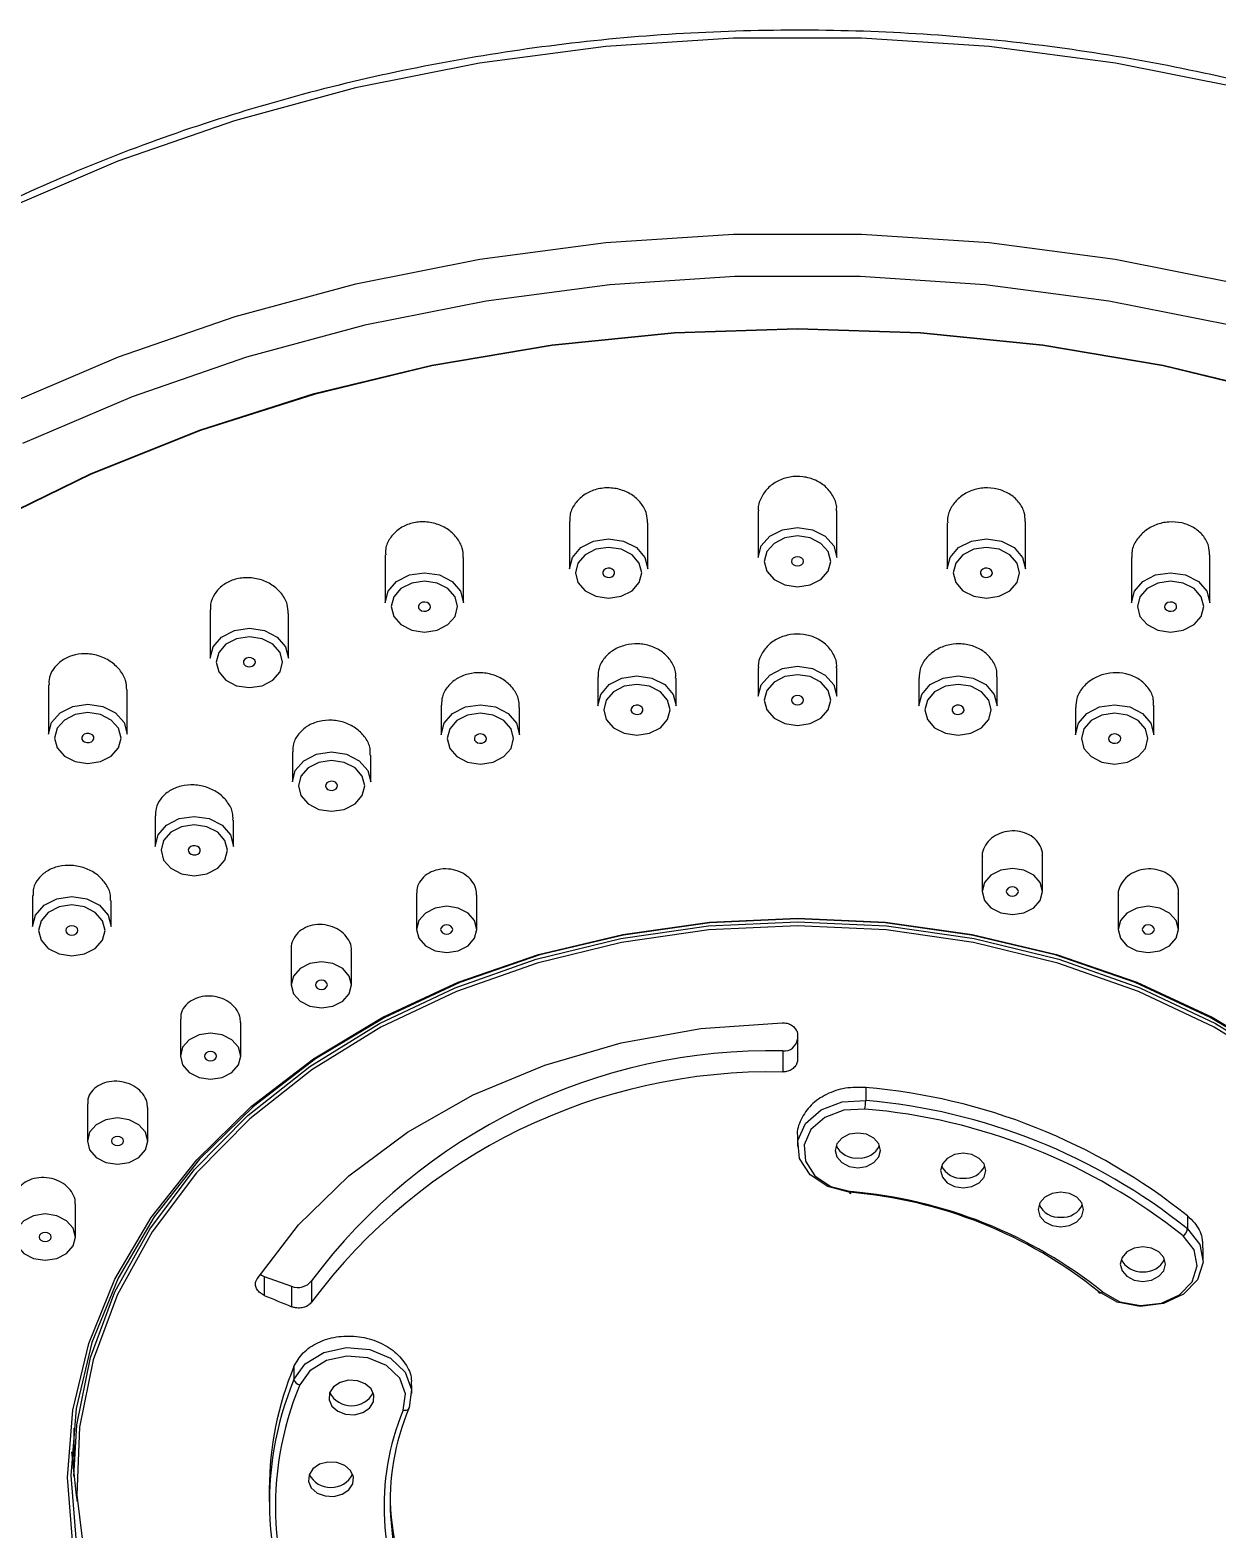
# Model space of a CAD drawing. Extents: x -2463 to 697, y 0 to 2315.
# Drawn here: x -1662.28 to -1622.96, y 1181.13 to 1230.79 of the extents above; entities that cross this region are included whole.
import ezdxf

# ---------------------------------------------------------------- set-up
doc = ezdxf.new("R2010")
doc.units = 0
doc.header["$LTSCALE"] = 10
doc.header["$MEASUREMENT"] = 0
doc.layers.get('0').update_dxf_attribs({"linetype": 'CONTINUOUS'})

msp = doc.modelspace()

# ---------------------------------------------------------------- linework, layer by layer
at = {"color": 7, "linetype": 'Continuous', "lineweight": 25}
for p, q in [((-1638.154, 1214.863), (-1638.154, 1213.316)), ((-1635.554, 1213.316), (-1635.554, 1214.863)), ((-1644.412, 1214.508), (-1644.412, 1212.939)), ((-1641.812, 1212.939), (-1641.812, 1214.464)), ((-1631.897, 1214.464), (-1631.897, 1212.939)), ((-1629.297, 1212.939), (-1629.297, 1214.508)), ((-1650.515, 1213.407), (-1650.515, 1211.817)), ((-1647.915, 1211.817), (-1647.915, 1213.32)), ((-1625.794, 1213.32), (-1625.794, 1211.817)), ((-1623.194, 1211.817), (-1623.194, 1213.407)), ((-1656.314, 1211.587), (-1656.314, 1209.977)), ((-1653.714, 1209.977), (-1653.714, 1211.46)), ((-1638.154, 1209.663), (-1638.154, 1208.72)), ((-1635.554, 1208.72), (-1635.554, 1209.663)), ((-1643.473, 1209.36), (-1643.473, 1208.4)), ((-1640.873, 1208.4), (-1640.873, 1209.323)), ((-1632.835, 1209.323), (-1632.835, 1208.4)), ((-1630.235, 1208.4), (-1630.235, 1209.36)), ((-1661.666, 1209.094), (-1661.666, 1207.464)), ((-1659.066, 1207.464), (-1659.066, 1208.928)), ((-1648.661, 1208.424), (-1648.661, 1207.445)), ((-1646.061, 1207.445), (-1646.061, 1208.351)), ((-1627.648, 1208.351), (-1627.648, 1207.445)), ((-1625.048, 1207.445), (-1625.048, 1208.424)), ((-1653.59, 1206.878), (-1653.59, 1205.881)), ((-1650.99, 1205.881), (-1650.99, 1206.77)), ((-1658.139, 1204.758), (-1658.139, 1203.746)), ((-1655.539, 1203.746), (-1655.539, 1204.619)), ((-1630.737, 1203.403), (-1630.737, 1202.252)), ((-1628.737, 1202.252), (-1628.737, 1203.441)), ((-1649.476, 1202.197), (-1649.476, 1200.996)), ((-1624.232, 1200.996), (-1624.232, 1202.198)), ((-1662.196, 1202.118), (-1662.196, 1201.092)), ((-1659.596, 1201.092), (-1659.596, 1201.95)), ((-1647.476, 1200.996), (-1647.476, 1202.135)), ((-1626.232, 1202.135), (-1626.232, 1200.996)), ((-1653.628, 1200.373), (-1653.628, 1199.16)), ((-1651.628, 1199.16), (-1651.628, 1200.288)), ((-1657.3, 1198.022), (-1657.3, 1196.799)), ((-1655.3, 1196.799), (-1655.3, 1197.917)), ((-1636.854, 1197.497), (-1636.854, 1196.679)), ((-1637.341, 1196.973), (-1637.341, 1196.272)), ((-1634.596, 1195.758), (-1634.596, 1195.326)), ((-1660.381, 1195.217), (-1660.381, 1193.986)), ((-1658.381, 1193.986), (-1658.381, 1195.096)), ((-1636.854, 1194.144), (-1636.854, 1193.806)), ((-1660.778, 1190.806), (-1660.778, 1191.909)), ((-1623.934, 1191.506), (-1623.934, 1191.074)), ((-1623.411, 1190.04), (-1623.411, 1190.45)), ((-1654.521, 1189.5), (-1653.615, 1189.176)), ((-1654.521, 1189.5), (-1654.521, 1188.875)), ((-1652.956, 1189.352), (-1652.956, 1188.651)), ((-1653.615, 1189.176), (-1653.615, 1188.5)), ((-1653.536, 1186.515), (-1653.536, 1186.082)), ((-1649.63, 1185.619), (-1649.63, 1185.89)), ((-1660.829, 1184.474), (-1660.829, 1182.885)), ((-1654.354, 1182.464), (-1654.354, 1182.032))]:
    msp.add_line(p, q, dxfattribs=at)
at = {"color": 8, "linetype": 'Continuous', "lineweight": 25, "flags": 128}
for points in [[(-1591.801, 1208.857), (-1593.193, 1210.912), (-1595.417, 1213.682), (-1597.941, 1216.298), (-1600.745, 1218.74), (-1603.809, 1220.992), (-1607.112, 1223.036), (-1610.629, 1224.858), (-1614.335, 1226.445), (-1618.204, 1227.785), (-1622.207, 1228.869), (-1626.316, 1229.689), (-1630.501, 1230.239), (-1634.731, 1230.515), (-1638.977, 1230.515), (-1643.208, 1230.239), (-1647.393, 1229.689), (-1651.501, 1228.869), (-1655.505, 1227.785), (-1659.373, 1226.445), (-1663.08, 1224.858)], [(-1663.05, 1218.385), (-1659.347, 1219.968), (-1655.482, 1221.305), (-1651.483, 1222.386), (-1647.379, 1223.204), (-1643.2, 1223.753), (-1638.974, 1224.028), (-1634.734, 1224.028), (-1630.509, 1223.753), (-1626.329, 1223.204), (-1622.225, 1222.386), (-1618.226, 1221.305), (-1614.362, 1219.968), (-1610.659, 1218.385), (-1607.144, 1216.567), (-1603.844, 1214.528), (-1600.78, 1212.282), (-1597.976, 1209.845), (-1595.452, 1207.235), (-1593.226, 1204.47), (-1591.731, 1202.259)]]:
    msp.add_lwpolyline(points, dxfattribs=at)
at = {"color": 7, "linetype": 'Continuous', "lineweight": 25, "flags": 128}
for points in [[(-1622.518, 1221.011), (-1626.54, 1221.812), (-1630.636, 1222.35), (-1634.776, 1222.62), (-1638.932, 1222.62), (-1643.073, 1222.35), (-1647.169, 1221.812), (-1651.191, 1221.011), (-1655.109, 1219.951), (-1658.897, 1218.641), (-1662.526, 1217.09)], [(-1636.854, 1220.883), (-1640.934, 1220.747), (-1644.982, 1220.339), (-1648.969, 1219.662), (-1652.863, 1218.721), (-1656.635, 1217.524), (-1660.257, 1216.08), (-1663.701, 1214.399)], [(-1663.699, 1214.422), (-1660.255, 1216.102), (-1656.634, 1217.547), (-1652.862, 1218.744), (-1648.968, 1219.684), (-1644.981, 1220.361), (-1640.933, 1220.769), (-1636.854, 1220.906), (-1632.775, 1220.769), (-1628.727, 1220.361), (-1624.741, 1219.684), (-1620.847, 1218.744)], [(-1590.759, 1178.801), (-1590.226, 1181.903), (-1590.048, 1185.028), (-1590.226, 1188.153), (-1590.759, 1191.254), (-1591.643, 1194.308), (-1592.871, 1197.291), (-1594.433, 1200.181), (-1596.319, 1202.955), (-1598.513, 1205.594), (-1600.998, 1208.075), (-1603.757, 1210.381), (-1606.768, 1212.495), (-1610.007, 1214.399), (-1613.451, 1216.08), (-1617.073, 1217.524), (-1620.845, 1218.721), (-1624.74, 1219.662), (-1628.726, 1220.339), (-1632.775, 1220.747), (-1636.854, 1220.883)], [(-1638.154, 1213.316), (-1638.055, 1213.698), (-1637.773, 1214.021), (-1637.352, 1214.236), (-1636.854, 1214.312), (-1636.357, 1214.236), (-1635.935, 1214.021), (-1635.653, 1213.698), (-1635.554, 1213.316)], [(-1644.412, 1212.939), (-1644.313, 1213.32), (-1644.031, 1213.643), (-1643.609, 1213.859), (-1643.112, 1213.935), (-1642.614, 1213.859), (-1642.192, 1213.643), (-1641.911, 1213.32), (-1641.812, 1212.939)], [(-1643.112, 1211.968), (-1642.691, 1212.032), (-1642.334, 1212.215), (-1642.095, 1212.488), (-1642.012, 1212.811), (-1642.095, 1213.133), (-1642.334, 1213.406), (-1642.691, 1213.589), (-1643.112, 1213.653), (-1643.533, 1213.589), (-1643.889, 1213.406), (-1644.128, 1213.133), (-1644.212, 1212.811), (-1644.128, 1212.488), (-1643.889, 1212.215), (-1643.533, 1212.032), (-1643.112, 1211.968)], [(-1636.854, 1212.345), (-1636.433, 1212.409), (-1636.076, 1212.592), (-1635.838, 1212.865), (-1635.754, 1213.188), (-1635.838, 1213.51), (-1636.076, 1213.784), (-1636.433, 1213.966), (-1636.854, 1214.031), (-1637.275, 1213.966), (-1637.632, 1213.784), (-1637.87, 1213.51), (-1637.954, 1213.188), (-1637.87, 1212.865), (-1637.632, 1212.592), (-1637.275, 1212.409), (-1636.854, 1212.345)], [(-1631.897, 1212.939), (-1631.798, 1213.32), (-1631.516, 1213.643), (-1631.094, 1213.859), (-1630.597, 1213.935), (-1630.099, 1213.859), (-1629.678, 1213.643), (-1629.396, 1213.32), (-1629.297, 1212.939)], [(-1630.597, 1211.968), (-1630.176, 1212.032), (-1629.819, 1212.215), (-1629.581, 1212.488), (-1629.497, 1212.811), (-1629.581, 1213.133), (-1629.819, 1213.406), (-1630.176, 1213.589), (-1630.597, 1213.653), (-1631.018, 1213.589), (-1631.375, 1213.406), (-1631.613, 1213.133), (-1631.697, 1212.811), (-1631.613, 1212.488), (-1631.375, 1212.215), (-1631.018, 1212.032), (-1630.597, 1211.968)], [(-1636.854, 1213.035), (-1636.778, 1213.046), (-1636.713, 1213.08), (-1636.669, 1213.129), (-1636.654, 1213.188), (-1636.669, 1213.247), (-1636.713, 1213.296), (-1636.778, 1213.329), (-1636.854, 1213.341), (-1636.931, 1213.329), (-1636.996, 1213.296), (-1637.039, 1213.247), (-1637.054, 1213.188), (-1637.039, 1213.129), (-1636.996, 1213.08), (-1636.931, 1213.046), (-1636.854, 1213.035)], [(-1650.515, 1211.817), (-1650.416, 1212.198), (-1650.134, 1212.521), (-1649.712, 1212.737), (-1649.215, 1212.813), (-1648.717, 1212.737), (-1648.296, 1212.521), (-1648.014, 1212.198), (-1647.915, 1211.817)], [(-1643.08, 1212.659), (-1643.007, 1212.68), (-1642.95, 1212.721), (-1642.917, 1212.775), (-1642.914, 1212.835), (-1642.941, 1212.891), (-1642.994, 1212.935), (-1643.065, 1212.96), (-1643.143, 1212.962), (-1643.216, 1212.941), (-1643.273, 1212.901), (-1643.306, 1212.846), (-1643.309, 1212.787), (-1643.282, 1212.731), (-1643.229, 1212.687), (-1643.158, 1212.662), (-1643.08, 1212.659)], [(-1630.628, 1212.659), (-1630.55, 1212.662), (-1630.479, 1212.687), (-1630.426, 1212.731), (-1630.399, 1212.787), (-1630.402, 1212.846), (-1630.435, 1212.901), (-1630.492, 1212.941), (-1630.566, 1212.962), (-1630.644, 1212.96), (-1630.714, 1212.935), (-1630.767, 1212.891), (-1630.794, 1212.835), (-1630.791, 1212.775), (-1630.759, 1212.721), (-1630.701, 1212.68), (-1630.628, 1212.659)], [(-1625.794, 1211.817), (-1625.695, 1212.198), (-1625.413, 1212.521), (-1624.991, 1212.737), (-1624.494, 1212.813), (-1623.996, 1212.737), (-1623.574, 1212.521), (-1623.293, 1212.198), (-1623.194, 1211.817)], [(-1649.215, 1210.846), (-1648.794, 1210.91), (-1648.437, 1211.092), (-1648.199, 1211.366), (-1648.115, 1211.688), (-1648.199, 1212.011), (-1648.437, 1212.284), (-1648.794, 1212.467), (-1649.215, 1212.531), (-1649.636, 1212.467), (-1649.993, 1212.284), (-1650.231, 1212.011), (-1650.315, 1211.688), (-1650.231, 1211.366), (-1649.993, 1211.092), (-1649.636, 1210.91), (-1649.215, 1210.846)], [(-1624.494, 1210.846), (-1624.073, 1210.91), (-1623.716, 1211.092), (-1623.477, 1211.366), (-1623.394, 1211.688), (-1623.477, 1212.011), (-1623.716, 1212.284), (-1624.073, 1212.467), (-1624.494, 1212.531), (-1624.915, 1212.467), (-1625.271, 1212.284), (-1625.51, 1212.011), (-1625.594, 1211.688), (-1625.51, 1211.366), (-1625.271, 1211.092), (-1624.915, 1210.91), (-1624.494, 1210.846)], [(-1649.153, 1211.542), (-1649.085, 1211.572), (-1649.037, 1211.619), (-1649.016, 1211.676), (-1649.025, 1211.736), (-1649.063, 1211.788), (-1649.124, 1211.825), (-1649.199, 1211.841), (-1649.277, 1211.834), (-1649.345, 1211.805), (-1649.393, 1211.758), (-1649.414, 1211.7), (-1649.405, 1211.641), (-1649.367, 1211.589), (-1649.306, 1211.552), (-1649.231, 1211.535), (-1649.153, 1211.542)], [(-1624.555, 1211.542), (-1624.478, 1211.535), (-1624.403, 1211.552), (-1624.341, 1211.589), (-1624.303, 1211.641), (-1624.294, 1211.7), (-1624.315, 1211.758), (-1624.364, 1211.805), (-1624.432, 1211.834), (-1624.509, 1211.841), (-1624.584, 1211.825), (-1624.646, 1211.788), (-1624.684, 1211.736), (-1624.693, 1211.676), (-1624.672, 1211.619), (-1624.623, 1211.572), (-1624.555, 1211.542)], [(-1656.314, 1209.977), (-1656.215, 1210.358), (-1655.933, 1210.681), (-1655.511, 1210.897), (-1655.014, 1210.973), (-1654.516, 1210.897), (-1654.095, 1210.681), (-1653.813, 1210.358), (-1653.714, 1209.977)], [(-1655.014, 1209.006), (-1654.593, 1209.07), (-1654.236, 1209.252), (-1653.998, 1209.526), (-1653.914, 1209.848), (-1653.998, 1210.171), (-1654.236, 1210.444), (-1654.593, 1210.627), (-1655.014, 1210.691), (-1655.435, 1210.627), (-1655.792, 1210.444), (-1656.03, 1210.171), (-1656.114, 1209.848), (-1656.03, 1209.526), (-1655.792, 1209.252), (-1655.435, 1209.07), (-1655.014, 1209.006)], [(-1654.923, 1209.712), (-1654.862, 1209.749), (-1654.824, 1209.801), (-1654.814, 1209.86), (-1654.836, 1209.918), (-1654.884, 1209.965), (-1654.952, 1209.994), (-1655.03, 1210.001), (-1655.105, 1209.985), (-1655.166, 1209.948), (-1655.204, 1209.895), (-1655.213, 1209.836), (-1655.192, 1209.779), (-1655.144, 1209.732), (-1655.076, 1209.702), (-1654.998, 1209.695), (-1654.923, 1209.712)], [(-1638.154, 1208.72), (-1638.055, 1209.101), (-1637.773, 1209.424), (-1637.352, 1209.64), (-1636.854, 1209.716), (-1636.357, 1209.64), (-1635.935, 1209.424), (-1635.653, 1209.101), (-1635.554, 1208.72)], [(-1643.473, 1208.4), (-1643.374, 1208.781), (-1643.092, 1209.104), (-1642.67, 1209.32), (-1642.173, 1209.395), (-1641.676, 1209.32), (-1641.254, 1209.104), (-1640.972, 1208.781), (-1640.873, 1208.4)], [(-1636.854, 1207.749), (-1636.433, 1207.813), (-1636.076, 1207.996), (-1635.838, 1208.269), (-1635.754, 1208.592), (-1635.838, 1208.914), (-1636.076, 1209.188), (-1636.433, 1209.37), (-1636.854, 1209.434), (-1637.275, 1209.37), (-1637.632, 1209.188), (-1637.87, 1208.914), (-1637.954, 1208.592), (-1637.87, 1208.269), (-1637.632, 1207.996), (-1637.275, 1207.813), (-1636.854, 1207.749)], [(-1632.835, 1208.4), (-1632.737, 1208.781), (-1632.455, 1209.104), (-1632.033, 1209.32), (-1631.535, 1209.395), (-1631.038, 1209.32), (-1630.616, 1209.104), (-1630.334, 1208.781), (-1630.235, 1208.4)], [(-1642.173, 1207.428), (-1641.752, 1207.492), (-1641.395, 1207.675), (-1641.157, 1207.949), (-1641.073, 1208.271), (-1641.157, 1208.593), (-1641.395, 1208.867), (-1641.752, 1209.049), (-1642.173, 1209.114), (-1642.594, 1209.049), (-1642.951, 1208.867), (-1643.189, 1208.593), (-1643.273, 1208.271), (-1643.189, 1207.949), (-1642.951, 1207.675), (-1642.594, 1207.492), (-1642.173, 1207.428)], [(-1636.854, 1208.438), (-1636.778, 1208.45), (-1636.713, 1208.483), (-1636.669, 1208.533), (-1636.654, 1208.592), (-1636.669, 1208.65), (-1636.713, 1208.7), (-1636.778, 1208.733), (-1636.854, 1208.745), (-1636.931, 1208.733), (-1636.996, 1208.7), (-1637.039, 1208.65), (-1637.054, 1208.592), (-1637.039, 1208.533), (-1636.996, 1208.483), (-1636.931, 1208.45), (-1636.854, 1208.438)], [(-1631.535, 1207.428), (-1631.115, 1207.492), (-1630.758, 1207.675), (-1630.519, 1207.949), (-1630.435, 1208.271), (-1630.519, 1208.593), (-1630.758, 1208.867), (-1631.115, 1209.049), (-1631.535, 1209.114), (-1631.956, 1209.049), (-1632.313, 1208.867), (-1632.552, 1208.593), (-1632.635, 1208.271), (-1632.552, 1207.949), (-1632.313, 1207.675), (-1631.956, 1207.492), (-1631.535, 1207.428)], [(-1661.666, 1207.464), (-1661.567, 1207.846), (-1661.285, 1208.169), (-1660.863, 1208.384), (-1660.366, 1208.46), (-1659.868, 1208.384), (-1659.446, 1208.169), (-1659.165, 1207.846), (-1659.066, 1207.464)], [(-1660.366, 1206.493), (-1659.945, 1206.557), (-1659.588, 1206.74), (-1659.349, 1207.013), (-1659.266, 1207.336), (-1659.349, 1207.658), (-1659.588, 1207.932), (-1659.945, 1208.114), (-1660.366, 1208.179), (-1660.787, 1208.114), (-1661.143, 1207.932), (-1661.382, 1207.658), (-1661.466, 1207.336), (-1661.382, 1207.013), (-1661.143, 1206.74), (-1660.787, 1206.557), (-1660.366, 1206.493)], [(-1648.661, 1207.445), (-1648.562, 1207.827), (-1648.28, 1208.15), (-1647.858, 1208.365), (-1647.361, 1208.441), (-1646.863, 1208.365), (-1646.442, 1208.15), (-1646.16, 1207.827), (-1646.061, 1207.445)], [(-1647.361, 1206.474), (-1646.94, 1206.538), (-1646.583, 1206.721), (-1646.345, 1206.994), (-1646.261, 1207.317), (-1646.345, 1207.639), (-1646.583, 1207.913), (-1646.94, 1208.095), (-1647.361, 1208.16), (-1647.782, 1208.095), (-1648.139, 1207.913), (-1648.377, 1207.639), (-1648.461, 1207.317), (-1648.377, 1206.994), (-1648.139, 1206.721), (-1647.782, 1206.538), (-1647.361, 1206.474)], [(-1642.142, 1208.12), (-1642.069, 1208.14), (-1642.011, 1208.181), (-1641.979, 1208.235), (-1641.975, 1208.295), (-1642.002, 1208.351), (-1642.055, 1208.395), (-1642.126, 1208.42), (-1642.204, 1208.422), (-1642.278, 1208.402), (-1642.335, 1208.361), (-1642.367, 1208.307), (-1642.371, 1208.247), (-1642.344, 1208.191), (-1642.291, 1208.147), (-1642.22, 1208.122), (-1642.142, 1208.12)], [(-1631.567, 1208.12), (-1631.489, 1208.122), (-1631.418, 1208.147), (-1631.365, 1208.191), (-1631.338, 1208.247), (-1631.341, 1208.307), (-1631.374, 1208.361), (-1631.431, 1208.402), (-1631.504, 1208.422), (-1631.582, 1208.42), (-1631.653, 1208.395), (-1631.706, 1208.351), (-1631.733, 1208.295), (-1631.73, 1208.235), (-1631.697, 1208.181), (-1631.64, 1208.14), (-1631.567, 1208.12)], [(-1627.648, 1207.445), (-1627.549, 1207.827), (-1627.267, 1208.15), (-1626.845, 1208.365), (-1626.348, 1208.441), (-1625.85, 1208.365), (-1625.428, 1208.15), (-1625.147, 1207.827), (-1625.048, 1207.445), (-1625.048, 1207.445)], [(-1626.348, 1206.474), (-1625.927, 1206.538), (-1625.57, 1206.721), (-1625.331, 1206.994), (-1625.248, 1207.317), (-1625.331, 1207.639), (-1625.57, 1207.913), (-1625.927, 1208.095), (-1626.348, 1208.16), (-1626.769, 1208.095), (-1627.125, 1207.913), (-1627.364, 1207.639), (-1627.448, 1207.317), (-1627.364, 1206.994), (-1627.125, 1206.721), (-1626.769, 1206.538), (-1626.348, 1206.474)], [(-1660.248, 1207.212), (-1660.195, 1207.256), (-1660.168, 1207.312), (-1660.171, 1207.372), (-1660.204, 1207.426), (-1660.261, 1207.466), (-1660.334, 1207.487), (-1660.412, 1207.485), (-1660.483, 1207.46), (-1660.536, 1207.416), (-1660.563, 1207.36), (-1660.56, 1207.3), (-1660.527, 1207.246), (-1660.47, 1207.205), (-1660.397, 1207.185), (-1660.319, 1207.187), (-1660.248, 1207.212)], [(-1647.299, 1207.171), (-1647.231, 1207.2), (-1647.183, 1207.247), (-1647.161, 1207.305), (-1647.171, 1207.364), (-1647.209, 1207.416), (-1647.27, 1207.453), (-1647.345, 1207.47), (-1647.423, 1207.463), (-1647.491, 1207.433), (-1647.539, 1207.386), (-1647.56, 1207.329), (-1647.551, 1207.27), (-1647.513, 1207.217), (-1647.452, 1207.18), (-1647.376, 1207.164), (-1647.299, 1207.171)], [(-1626.409, 1207.171), (-1626.332, 1207.164), (-1626.257, 1207.18), (-1626.196, 1207.217), (-1626.157, 1207.27), (-1626.148, 1207.329), (-1626.169, 1207.386), (-1626.218, 1207.433), (-1626.286, 1207.463), (-1626.363, 1207.47), (-1626.438, 1207.453), (-1626.5, 1207.416), (-1626.538, 1207.364), (-1626.547, 1207.305), (-1626.526, 1207.247), (-1626.478, 1207.2), (-1626.409, 1207.171)], [(-1653.59, 1205.881), (-1653.491, 1206.263), (-1653.209, 1206.586), (-1652.787, 1206.801), (-1652.29, 1206.877), (-1651.792, 1206.801), (-1651.371, 1206.586), (-1651.089, 1206.263), (-1650.99, 1205.881)], [(-1652.29, 1204.91), (-1651.869, 1204.974), (-1651.512, 1205.157), (-1651.274, 1205.43), (-1651.19, 1205.753), (-1651.274, 1206.075), (-1651.512, 1206.349), (-1651.869, 1206.531), (-1652.29, 1206.595), (-1652.711, 1206.531), (-1653.068, 1206.349), (-1653.306, 1206.075), (-1653.39, 1205.753), (-1653.306, 1205.43), (-1653.068, 1205.157), (-1652.711, 1204.974), (-1652.29, 1204.91)], [(-1652.199, 1205.616), (-1652.138, 1205.653), (-1652.1, 1205.706), (-1652.091, 1205.765), (-1652.112, 1205.822), (-1652.16, 1205.869), (-1652.228, 1205.899), (-1652.306, 1205.906), (-1652.381, 1205.889), (-1652.442, 1205.852), (-1652.48, 1205.8), (-1652.489, 1205.741), (-1652.468, 1205.683), (-1652.42, 1205.636), (-1652.352, 1205.607), (-1652.274, 1205.6), (-1652.199, 1205.616)], [(-1658.139, 1203.746), (-1658.04, 1204.127), (-1657.758, 1204.45), (-1657.336, 1204.666), (-1656.839, 1204.742), (-1656.341, 1204.666), (-1655.92, 1204.45), (-1655.638, 1204.127), (-1655.539, 1203.746)], [(-1656.839, 1202.775), (-1656.418, 1202.839), (-1656.061, 1203.022), (-1655.823, 1203.295), (-1655.739, 1203.617), (-1655.823, 1203.94), (-1656.061, 1204.213), (-1656.418, 1204.396), (-1656.839, 1204.46), (-1657.26, 1204.396), (-1657.617, 1204.213), (-1657.855, 1203.94), (-1657.939, 1203.617), (-1657.855, 1203.295), (-1657.617, 1203.022), (-1657.26, 1202.839), (-1656.839, 1202.775)], [(-1656.721, 1203.493), (-1656.668, 1203.537), (-1656.641, 1203.593), (-1656.644, 1203.653), (-1656.677, 1203.707), (-1656.734, 1203.748), (-1656.808, 1203.769), (-1656.886, 1203.766), (-1656.956, 1203.741), (-1657.009, 1203.697), (-1657.036, 1203.641), (-1657.033, 1203.582), (-1657.001, 1203.527), (-1656.943, 1203.487), (-1656.87, 1203.466), (-1656.792, 1203.468), (-1656.721, 1203.493)], [(-1629.737, 1201.486), (-1629.354, 1201.544), (-1629.03, 1201.71), (-1628.813, 1201.959), (-1628.737, 1202.252), (-1628.813, 1202.545), (-1629.03, 1202.793), (-1629.354, 1202.959), (-1629.737, 1203.018), (-1630.119, 1202.959), (-1630.444, 1202.793), (-1630.661, 1202.545), (-1630.737, 1202.252), (-1630.661, 1201.959), (-1630.444, 1201.71), (-1630.119, 1201.544), (-1629.737, 1201.486)], [(-1629.737, 1202.099), (-1629.66, 1202.11), (-1629.595, 1202.143), (-1629.552, 1202.193), (-1629.537, 1202.252), (-1629.552, 1202.31), (-1629.595, 1202.36), (-1629.66, 1202.393), (-1629.737, 1202.405), (-1629.813, 1202.393), (-1629.878, 1202.36), (-1629.921, 1202.31), (-1629.937, 1202.252), (-1629.921, 1202.193), (-1629.878, 1202.143), (-1629.813, 1202.11), (-1629.737, 1202.099)], [(-1662.196, 1201.092), (-1662.097, 1201.473), (-1661.815, 1201.796), (-1661.393, 1202.012), (-1660.896, 1202.088), (-1660.398, 1202.012), (-1659.977, 1201.796), (-1659.695, 1201.473), (-1659.596, 1201.092)], [(-1660.896, 1200.12), (-1660.475, 1200.185), (-1660.118, 1200.367), (-1659.88, 1200.641), (-1659.796, 1200.963), (-1659.88, 1201.286), (-1660.118, 1201.559), (-1660.475, 1201.742), (-1660.896, 1201.806), (-1661.317, 1201.742), (-1661.674, 1201.559), (-1661.912, 1201.286), (-1661.996, 1200.963), (-1661.912, 1200.641), (-1661.674, 1200.367), (-1661.317, 1200.185), (-1660.896, 1200.12)], [(-1648.476, 1200.23), (-1648.094, 1200.288), (-1647.769, 1200.454), (-1647.552, 1200.703), (-1647.476, 1200.996), (-1647.552, 1201.289), (-1647.769, 1201.537), (-1648.094, 1201.704), (-1648.476, 1201.762), (-1648.859, 1201.704), (-1649.183, 1201.537), (-1649.4, 1201.289), (-1649.476, 1200.996), (-1649.4, 1200.703), (-1649.183, 1200.454), (-1648.859, 1200.288), (-1648.476, 1200.23)], [(-1625.232, 1200.23), (-1624.85, 1200.288), (-1624.525, 1200.454), (-1624.308, 1200.703), (-1624.232, 1200.996), (-1624.308, 1201.289), (-1624.525, 1201.537), (-1624.85, 1201.704), (-1625.232, 1201.762), (-1625.615, 1201.704), (-1625.939, 1201.537), (-1626.156, 1201.289), (-1626.232, 1200.996), (-1626.156, 1200.703), (-1625.939, 1200.454), (-1625.615, 1200.288), (-1625.232, 1200.23)], [(-1660.863, 1180.607), (-1661.039, 1182.841), (-1660.863, 1185.074), (-1660.336, 1187.274), (-1659.468, 1189.41), (-1658.269, 1191.45), (-1656.758, 1193.365), (-1654.957, 1195.126), (-1652.892, 1196.708), (-1650.593, 1198.088), (-1648.094, 1199.245), (-1645.43, 1200.163), (-1642.642, 1200.829), (-1639.769, 1201.232), (-1636.854, 1201.367)], [(-1636.854, 1201.347), (-1639.756, 1201.213), (-1642.616, 1200.811), (-1645.391, 1200.149), (-1648.042, 1199.235), (-1650.53, 1198.082), (-1652.819, 1196.709), (-1654.875, 1195.134), (-1656.667, 1193.381), (-1658.171, 1191.475), (-1659.365, 1189.444), (-1660.23, 1187.318), (-1660.754, 1185.128), (-1660.929, 1182.905), (-1660.754, 1180.682)], [(-1660.829, 1182.885), (-1660.727, 1184.58), (-1660.274, 1186.814), (-1659.466, 1188.989), (-1658.316, 1191.071), (-1656.84, 1193.03), (-1655.061, 1194.834), (-1653.006, 1196.458), (-1650.706, 1197.875), (-1648.197, 1199.066), (-1645.515, 1200.011), (-1642.702, 1200.696), (-1639.8, 1201.112), (-1636.854, 1201.251)], [(-1636.854, 1201.367), (-1633.939, 1201.232), (-1631.066, 1200.829), (-1628.278, 1200.163), (-1625.615, 1199.245), (-1623.116, 1198.088), (-1620.817, 1196.708), (-1618.751, 1195.126), (-1616.95, 1193.365), (-1615.439, 1191.45), (-1614.241, 1189.41), (-1613.372, 1187.274), (-1612.846, 1185.074), (-1612.669, 1182.841), (-1612.846, 1180.607)], [(-1612.955, 1180.682), (-1612.779, 1182.905), (-1612.955, 1185.128), (-1613.479, 1187.318), (-1614.344, 1189.444), (-1615.537, 1191.475), (-1617.041, 1193.381), (-1618.834, 1195.134), (-1620.89, 1196.709), (-1623.178, 1198.082), (-1625.666, 1199.235), (-1628.317, 1200.149), (-1631.093, 1200.811), (-1633.952, 1201.213), (-1636.854, 1201.347)], [(-1636.854, 1201.251), (-1633.908, 1201.112), (-1631.006, 1200.696), (-1628.194, 1200.011), (-1625.512, 1199.066), (-1623.002, 1197.875), (-1620.702, 1196.458), (-1618.648, 1194.834), (-1616.869, 1193.03), (-1615.393, 1191.071), (-1614.242, 1188.989), (-1613.434, 1186.814), (-1612.982, 1184.58), (-1612.879, 1182.885)], [(-1660.754, 1200.855), (-1660.711, 1200.904), (-1660.696, 1200.963), (-1660.711, 1201.022), (-1660.754, 1201.071), (-1660.819, 1201.105), (-1660.896, 1201.116), (-1660.972, 1201.105), (-1661.037, 1201.071), (-1661.081, 1201.022), (-1661.096, 1200.963), (-1661.081, 1200.904), (-1661.037, 1200.855), (-1660.972, 1200.822), (-1660.896, 1200.81), (-1660.819, 1200.822), (-1660.754, 1200.855)], [(-1636.854, 1201.118), (-1639.789, 1200.979), (-1642.68, 1200.565), (-1645.482, 1199.882), (-1648.154, 1198.941), (-1650.654, 1197.755), (-1652.945, 1196.343), (-1654.993, 1194.725), (-1656.765, 1192.928), (-1658.235, 1190.977), (-1659.381, 1188.902), (-1660.186, 1186.735), (-1660.637, 1184.509), (-1660.728, 1182.258), (-1660.456, 1180.015)], [(-1648.476, 1200.843), (-1648.4, 1200.854), (-1648.335, 1200.887), (-1648.291, 1200.937), (-1648.276, 1200.996), (-1648.291, 1201.054), (-1648.335, 1201.104), (-1648.4, 1201.137), (-1648.476, 1201.149), (-1648.553, 1201.137), (-1648.618, 1201.104), (-1648.661, 1201.054), (-1648.676, 1200.996), (-1648.661, 1200.937), (-1648.618, 1200.887), (-1648.553, 1200.854), (-1648.476, 1200.843)], [(-1613.252, 1180.015), (-1612.981, 1182.258), (-1613.071, 1184.509), (-1613.522, 1186.735), (-1614.327, 1188.902), (-1615.473, 1190.977), (-1616.944, 1192.928), (-1618.716, 1194.725), (-1620.763, 1196.343), (-1623.054, 1197.755), (-1625.554, 1198.941), (-1628.226, 1199.882), (-1631.028, 1200.565), (-1633.919, 1200.979), (-1636.854, 1201.118)], [(-1625.232, 1200.843), (-1625.156, 1200.854), (-1625.091, 1200.887), (-1625.047, 1200.937), (-1625.032, 1200.996), (-1625.047, 1201.054), (-1625.091, 1201.104), (-1625.156, 1201.137), (-1625.232, 1201.149), (-1625.309, 1201.137), (-1625.374, 1201.104), (-1625.417, 1201.054), (-1625.432, 1200.996), (-1625.417, 1200.937), (-1625.374, 1200.887), (-1625.309, 1200.854), (-1625.232, 1200.843)], [(-1652.628, 1198.394), (-1652.245, 1198.452), (-1651.92, 1198.618), (-1651.704, 1198.867), (-1651.628, 1199.16), (-1651.704, 1199.453), (-1651.92, 1199.701), (-1652.245, 1199.867), (-1652.628, 1199.926), (-1653.01, 1199.867), (-1653.335, 1199.701), (-1653.551, 1199.453), (-1653.628, 1199.16), (-1653.551, 1198.867), (-1653.335, 1198.618), (-1653.01, 1198.452), (-1652.628, 1198.394)], [(-1652.628, 1199.007), (-1652.551, 1199.018), (-1652.486, 1199.051), (-1652.443, 1199.101), (-1652.428, 1199.16), (-1652.443, 1199.218), (-1652.486, 1199.268), (-1652.551, 1199.301), (-1652.628, 1199.313), (-1652.704, 1199.301), (-1652.769, 1199.268), (-1652.812, 1199.218), (-1652.828, 1199.16), (-1652.812, 1199.101), (-1652.769, 1199.051), (-1652.704, 1199.018), (-1652.628, 1199.007)], [(-1654.758, 1189.42), (-1653.391, 1191.208), (-1651.721, 1192.839), (-1649.779, 1194.283), (-1647.6, 1195.512), (-1645.225, 1196.505), (-1642.697, 1197.244), (-1640.061, 1197.713), (-1637.367, 1197.907)], [(-1656.3, 1196.033), (-1655.917, 1196.092), (-1655.593, 1196.258), (-1655.376, 1196.506), (-1655.3, 1196.799), (-1655.376, 1197.093), (-1655.593, 1197.341), (-1655.917, 1197.507), (-1656.3, 1197.565), (-1656.682, 1197.507), (-1657.007, 1197.341), (-1657.224, 1197.093), (-1657.3, 1196.799), (-1657.224, 1196.506), (-1657.007, 1196.258), (-1656.682, 1196.092), (-1656.3, 1196.033)], [(-1656.3, 1196.646), (-1656.223, 1196.658), (-1656.158, 1196.691), (-1656.115, 1196.741), (-1656.1, 1196.799), (-1656.115, 1196.858), (-1656.158, 1196.908), (-1656.223, 1196.941), (-1656.3, 1196.953), (-1656.376, 1196.941), (-1656.441, 1196.908), (-1656.484, 1196.858), (-1656.5, 1196.799), (-1656.484, 1196.741), (-1656.441, 1196.691), (-1656.376, 1196.658), (-1656.3, 1196.646)], [(-1635.112, 1192.287), (-1635.852, 1192.478), (-1636.439, 1192.872), (-1636.785, 1193.408), (-1636.838, 1194.004), (-1636.588, 1194.57), (-1636.074, 1195.02), (-1635.375, 1195.286), (-1634.596, 1195.326)], [(-1659.381, 1193.22), (-1658.998, 1193.279), (-1658.674, 1193.445), (-1658.457, 1193.693), (-1658.381, 1193.986), (-1658.457, 1194.28), (-1658.674, 1194.528), (-1658.998, 1194.694), (-1659.381, 1194.752), (-1659.764, 1194.694), (-1660.088, 1194.528), (-1660.305, 1194.28), (-1660.381, 1193.986), (-1660.305, 1193.693), (-1660.088, 1193.445), (-1659.764, 1193.279), (-1659.381, 1193.22)], [(-1634.622, 1195.045), (-1635.323, 1195.009), (-1635.952, 1194.77), (-1636.414, 1194.365), (-1636.639, 1193.856), (-1636.592, 1193.319), (-1636.281, 1192.837), (-1635.752, 1192.483), (-1635.086, 1192.31)], [(-1634.854, 1193.103), (-1634.567, 1193.147), (-1634.324, 1193.272), (-1634.161, 1193.458), (-1634.104, 1193.678), (-1634.161, 1193.898), (-1634.324, 1194.084), (-1634.567, 1194.209), (-1634.854, 1194.252), (-1635.141, 1194.209), (-1635.385, 1194.084), (-1635.547, 1193.898), (-1635.604, 1193.678), (-1635.547, 1193.458), (-1635.385, 1193.272), (-1635.141, 1193.147), (-1634.854, 1193.103)], [(-1659.381, 1193.833), (-1659.304, 1193.845), (-1659.239, 1193.878), (-1659.196, 1193.928), (-1659.181, 1193.986), (-1659.196, 1194.045), (-1659.239, 1194.095), (-1659.304, 1194.128), (-1659.381, 1194.14), (-1659.457, 1194.128), (-1659.522, 1194.095), (-1659.566, 1194.045), (-1659.581, 1193.986), (-1659.566, 1193.928), (-1659.522, 1193.878), (-1659.457, 1193.845), (-1659.381, 1193.833)], [(-1631.362, 1192.432), (-1631.075, 1192.476), (-1630.832, 1192.6), (-1630.67, 1192.787), (-1630.612, 1193.007), (-1630.67, 1193.227), (-1630.832, 1193.413), (-1631.075, 1193.538), (-1631.362, 1193.581), (-1631.649, 1193.538), (-1631.893, 1193.413), (-1632.055, 1193.227), (-1632.112, 1193.007), (-1632.055, 1192.787), (-1631.893, 1192.6), (-1631.649, 1192.476), (-1631.362, 1192.432)], [(-1635.086, 1192.31), (-1635.092, 1192.283), (-1635.096, 1192.262), (-1635.101, 1192.248), (-1635.105, 1192.241), (-1635.108, 1192.241), (-1635.11, 1192.249), (-1635.112, 1192.265), (-1635.112, 1192.287)], [(-1628.131, 1191.144), (-1627.844, 1191.187), (-1627.601, 1191.312), (-1627.438, 1191.498), (-1627.381, 1191.718), (-1627.438, 1191.938), (-1627.601, 1192.124), (-1627.844, 1192.249), (-1628.131, 1192.293), (-1628.418, 1192.249), (-1628.661, 1192.124), (-1628.824, 1191.938), (-1628.881, 1191.718), (-1628.824, 1191.498), (-1628.661, 1191.312), (-1628.418, 1191.187), (-1628.131, 1191.144)], [(-1661.778, 1190.04), (-1661.395, 1190.099), (-1661.071, 1190.265), (-1660.854, 1190.513), (-1660.778, 1190.806), (-1660.854, 1191.099), (-1661.071, 1191.348), (-1661.395, 1191.514), (-1661.778, 1191.572), (-1662.16, 1191.514), (-1662.485, 1191.348), (-1662.702, 1191.099), (-1662.778, 1190.806), (-1662.702, 1190.513), (-1662.485, 1190.265), (-1662.16, 1190.099), (-1661.778, 1190.04)], [(-1661.778, 1190.653), (-1661.701, 1190.665), (-1661.636, 1190.698), (-1661.593, 1190.748), (-1661.578, 1190.806), (-1661.593, 1190.865), (-1661.636, 1190.915), (-1661.701, 1190.948), (-1661.778, 1190.96), (-1661.854, 1190.948), (-1661.919, 1190.915), (-1661.962, 1190.865), (-1661.978, 1190.806), (-1661.962, 1190.748), (-1661.919, 1190.698), (-1661.854, 1190.665), (-1661.778, 1190.653)], [(-1623.934, 1191.074), (-1623.53, 1190.562), (-1623.413, 1189.971), (-1623.599, 1189.391), (-1624.062, 1188.909), (-1624.729, 1188.6), (-1625.501, 1188.51), (-1626.259, 1188.653), (-1626.887, 1189.007)], [(-1626.74, 1188.982), (-1626.174, 1188.663), (-1625.492, 1188.534), (-1624.798, 1188.615), (-1624.197, 1188.894), (-1623.78, 1189.327), (-1623.612, 1189.85), (-1623.718, 1190.382), (-1624.082, 1190.842)], [(-1625.411, 1189.337), (-1625.124, 1189.381), (-1624.88, 1189.506), (-1624.718, 1189.692), (-1624.661, 1189.912), (-1624.718, 1190.132), (-1624.88, 1190.318), (-1625.124, 1190.443), (-1625.411, 1190.486), (-1625.698, 1190.443), (-1625.941, 1190.318), (-1626.104, 1190.132), (-1626.161, 1189.912), (-1626.104, 1189.692), (-1625.941, 1189.506), (-1625.698, 1189.381), (-1625.411, 1189.337)], [(-1654.658, 1189.572), (-1654.607, 1189.539), (-1654.521, 1189.5)], [(-1626.74, 1188.982), (-1626.768, 1188.964), (-1626.796, 1188.952), (-1626.822, 1188.946), (-1626.844, 1188.946), (-1626.862, 1188.953), (-1626.876, 1188.966), (-1626.884, 1188.984), (-1626.887, 1189.007)], [(-1653.536, 1186.082), (-1653.16, 1186.606), (-1652.551, 1186.979), (-1651.801, 1187.146), (-1651.026, 1187.08), (-1650.342, 1186.792), (-1649.854, 1186.325), (-1649.637, 1185.751), (-1649.723, 1185.157)], [(-1649.914, 1185.074), (-1649.836, 1185.609), (-1650.032, 1186.126), (-1650.471, 1186.546), (-1651.086, 1186.805), (-1651.784, 1186.865), (-1652.459, 1186.715), (-1653.007, 1186.379), (-1653.346, 1185.907)], [(-1650.98, 1185.778), (-1651.173, 1185.947), (-1651.436, 1186.046), (-1651.728, 1186.06), (-1652.005, 1185.988), (-1652.225, 1185.841), (-1652.354, 1185.64), (-1652.373, 1185.416), (-1652.279, 1185.204), (-1652.086, 1185.035), (-1651.824, 1184.936), (-1651.532, 1184.921), (-1651.255, 1184.993), (-1651.035, 1185.141), (-1650.905, 1185.342), (-1650.886, 1185.566), (-1650.98, 1185.778)], [(-1649.914, 1185.074), (-1649.877, 1185.068), (-1649.841, 1185.066), (-1649.808, 1185.07), (-1649.779, 1185.079), (-1649.755, 1185.093), (-1649.738, 1185.111), (-1649.727, 1185.132), (-1649.723, 1185.157)], [(-1660.907, 1183.69), (-1660.754, 1182.252), (-1660.717, 1182.031)], [(-1651.662, 1183.07), (-1651.855, 1183.239), (-1652.118, 1183.338), (-1652.41, 1183.353), (-1652.687, 1183.281), (-1652.907, 1183.133), (-1653.036, 1182.932), (-1653.055, 1182.708), (-1652.961, 1182.496), (-1652.768, 1182.327), (-1652.506, 1182.228), (-1652.214, 1182.213), (-1651.937, 1182.285), (-1651.717, 1182.433), (-1651.587, 1182.634), (-1651.568, 1182.858), (-1651.662, 1183.07)]]:
    msp.add_lwpolyline(points, dxfattribs=at)
at = {"color": 7, "linetype": 'Continuous', "lineweight": 25}
for centre, radius, start, end in [((-1637.299, 1197.421), 0.45, 264.7186, 351.6921), ((-1637.744, 1177.99), 18.987, 88.7835, 143.2435), ((-1637.744, 1177.289), 18.988, 88.7839, 143.2432), ((-1636.234, 1176.157), 19.67, 51.2944, 85.2238), ((-1636.567, 1195.366), 1.972, 350.6464, 358.8396), ((-1636.234, 1175.724), 19.67, 51.295, 85.2232), ((-1636.241, 1175.668), 19.445, 51.2941, 85.224), ((-1634.916, 1194.15), 0.728, 205.3475, 274.8787), ((-1634.792, 1194.15), 0.728, 265.1219, 334.6514), ((-1631.424, 1193.479), 0.728, 205.3562, 274.8705), ((-1631.301, 1193.479), 0.728, 265.1275, 334.6463), ((-1636.376, 1177.166), 15.174, 51.2947, 85.2237), ((-1636.369, 1176.965), 15.399, 51.2945, 85.2241), ((-1628.193, 1192.191), 0.728, 205.3489, 274.8778), ((-1628.069, 1192.191), 0.728, 265.1202, 334.6536), ((-1624.267, 1191.123), 0.336, 303.3689, 351.6644), ((-1625.473, 1190.384), 0.728, 205.3489, 274.8778), ((-1625.349, 1190.384), 0.728, 265.1202, 334.6536), ((-1653.404, 1189.709), 0.573, 248.4703, 321.4364), ((-1505.788, 1547.091), 387.867, 247.45148, 247.59642), ((-1643.805, 1182.442), 10.549, 157.2892, 179.8784), ((-1643.808, 1182.022), 10.542, 157.3473, 209.1768), ((-1643.728, 1181.894), 10.421, 157.3474, 209.1767), ((-1653.314, 1186.133), 0.228, 192.8557, 262.0859), ((-1651.63, 1186.03), 0.814, 207.7362, 332.2638), ((-1642.298, 1181.896), 8.253, 157.3476, 209.1765), ((-1642.218, 1182.024), 8.132, 157.3474, 209.1767), ((-1652.312, 1183.322), 0.814, 207.7362, 332.2638), ((-1642.083, 1182.332), 8.271, 180.2441, 208.9774)]:
    msp.add_arc(centre, radius, start, end, dxfattribs=at)
for points, knots in [([(-1591.86, 1209.055), (-1592.438, 1209.929), (-1593.618, 1211.714), (-1595.745, 1214.26), (-1598.139, 1216.711), (-1600.785, 1219.004), (-1603.657, 1221.128), (-1606.741, 1223.07), (-1610.015, 1224.816), (-1613.459, 1226.356), (-1617.051, 1227.68), (-1620.768, 1228.78), (-1624.587, 1229.649), (-1628.483, 1230.281), (-1632.431, 1230.673), (-1636.408, 1230.822), (-1640.388, 1230.728), (-1644.346, 1230.39), (-1648.256, 1229.811), (-1652.095, 1228.994), (-1655.838, 1227.945), (-1659.461, 1226.67), (-1662.942, 1225.176), (-1666.259, 1223.473), (-1669.39, 1221.572), (-1672.315, 1219.484), (-1675.014, 1217.221), (-1677.478, 1214.802), (-1679.657, 1212.229), (-1681.096, 1210.321), (-1681.719, 1209.246), (-1681.8, 1209.106)], [0, 0, 0, 0, 0.0340097, 0.069483, 0.1049875, 0.1405187, 0.1760712, 0.2116394, 0.2472185, 0.2828055, 0.3183969, 0.3539909, 0.389586, 0.4251816, 0.4607775, 0.4963741, 0.5319717, 0.5675708, 0.6031716, 0.6387747, 0.6743803, 0.7099883, 0.7455983, 0.7812089, 0.8168177, 0.8524224, 0.8880185, 0.9236016, 0.959166, 0.9947047, 1, 1, 1, 1]), ([(-1641.824, 1214.463), (-1641.828, 1214.565), (-1641.837, 1214.796), (-1642.027, 1215.13), (-1642.341, 1215.416), (-1642.746, 1215.593), (-1643.188, 1215.643), (-1643.618, 1215.564), (-1643.992, 1215.367), (-1644.262, 1215.072), (-1644.406, 1214.77), (-1644.396, 1214.575), (-1644.393, 1214.508)], [0, 0, 0, 0, 0.085686, 0.195315, 0.304637, 0.412788, 0.519422, 0.624891, 0.730044, 0.835828, 0.942946, 1, 1, 1, 1]), ([(-1635.566, 1214.864), (-1635.562, 1214.889), (-1635.54, 1215.043), (-1635.646, 1215.325), (-1635.883, 1215.654), (-1636.243, 1215.892), (-1636.667, 1216.011), (-1637.109, 1216.001), (-1637.519, 1215.865), (-1637.86, 1215.62), (-1638.077, 1215.29), (-1638.173, 1215.02), (-1638.149, 1214.879), (-1638.147, 1214.864)], [0, 0, 0, 0, 0.021291, 0.13092, 0.240368, 0.348731, 0.455588, 0.561199, 0.666366, 0.772065, 0.879029, 0.987456, 1, 1, 1, 1]), ([(-1629.31, 1214.507), (-1629.314, 1214.608), (-1629.322, 1214.839), (-1629.512, 1215.166), (-1629.824, 1215.44), (-1630.225, 1215.604), (-1630.664, 1215.641), (-1631.092, 1215.551), (-1631.468, 1215.344), (-1631.743, 1215.041), (-1631.89, 1214.73), (-1631.881, 1214.533), (-1631.878, 1214.464)], [0, 0, 0, 0, 0.08543, 0.194817, 0.303091, 0.409846, 0.515384, 0.620521, 0.726228, 0.833218, 0.941675, 1, 1, 1, 1]), ([(-1647.927, 1213.319), (-1647.931, 1213.422), (-1647.941, 1213.653), (-1648.132, 1213.989), (-1648.447, 1214.278), (-1648.854, 1214.461), (-1649.298, 1214.517), (-1649.729, 1214.443), (-1650.102, 1214.25), (-1650.369, 1213.96), (-1650.51, 1213.663), (-1650.5, 1213.472), (-1650.496, 1213.407)], [0, 0, 0, 0, 0.086606, 0.196033, 0.30562, 0.414383, 0.521697, 0.62761, 0.732779, 0.838175, 0.944643, 1, 1, 1, 1]), ([(-1623.207, 1213.406), (-1623.21, 1213.507), (-1623.219, 1213.737), (-1623.408, 1214.059), (-1623.719, 1214.326), (-1624.119, 1214.481), (-1624.556, 1214.512), (-1624.984, 1214.417), (-1625.362, 1214.205), (-1625.638, 1213.898), (-1625.787, 1213.586), (-1625.778, 1213.389), (-1625.775, 1213.32)], [0, 0, 0, 0, 0.085583, 0.194547, 0.302127, 0.408249, 0.513486, 0.618773, 0.725012, 0.832695, 0.941698, 1, 1, 1, 1]), ([(-1653.725, 1211.459), (-1653.73, 1211.563), (-1653.742, 1211.795), (-1653.935, 1212.131), (-1654.25, 1212.422), (-1654.659, 1212.609), (-1655.105, 1212.669), (-1655.537, 1212.6), (-1655.909, 1212.412), (-1656.173, 1212.126), (-1656.31, 1211.835), (-1656.299, 1211.649), (-1656.296, 1211.587)], [0, 0, 0, 0, 0.088273, 0.197315, 0.306958, 0.416202, 0.524201, 0.63069, 0.736087, 0.841261, 0.947167, 1, 1, 1, 1]), ([(-1635.565, 1209.664), (-1635.561, 1209.684), (-1635.538, 1209.83), (-1635.641, 1210.103), (-1635.871, 1210.428), (-1636.227, 1210.665), (-1636.649, 1210.786), (-1637.092, 1210.781), (-1637.506, 1210.652), (-1637.851, 1210.413), (-1638.073, 1210.091), (-1638.171, 1209.824), (-1638.148, 1209.681), (-1638.145, 1209.664)], [0, 0, 0, 0, 0.01804, 0.12704, 0.235934, 0.344062, 0.45111, 0.557248, 0.663037, 0.769185, 0.87624, 0.984347, 1, 1, 1, 1]), ([(-1640.891, 1209.323), (-1640.889, 1209.391), (-1640.88, 1209.586), (-1641.03, 1209.893), (-1641.311, 1210.194), (-1641.698, 1210.396), (-1642.135, 1210.477), (-1642.573, 1210.43), (-1642.966, 1210.263), (-1643.267, 1209.994), (-1643.449, 1209.678), (-1643.457, 1209.457), (-1643.46, 1209.359)], [0, 0, 0, 0, 0.058541, 0.167472, 0.276369, 0.384554, 0.491666, 0.597833, 0.703596, 0.80965, 0.916577, 1, 1, 1, 1]), ([(-1630.254, 1209.36), (-1630.251, 1209.426), (-1630.241, 1209.619), (-1630.388, 1209.921), (-1630.667, 1210.214), (-1631.05, 1210.406), (-1631.484, 1210.477), (-1631.921, 1210.422), (-1632.316, 1210.248), (-1632.622, 1209.973), (-1632.81, 1209.649), (-1632.819, 1209.423), (-1632.823, 1209.322)], [0, 0, 0, 0, 0.056583, 0.165517, 0.273789, 0.381011, 0.487252, 0.593022, 0.699024, 0.805847, 0.913736, 1, 1, 1, 1]), ([(-1659.075, 1208.928), (-1659.081, 1209.033), (-1659.095, 1209.266), (-1659.292, 1209.603), (-1659.609, 1209.893), (-1660.019, 1210.082), (-1660.467, 1210.147), (-1660.899, 1210.082), (-1661.27, 1209.897), (-1661.531, 1209.615), (-1661.664, 1209.332), (-1661.652, 1209.151), (-1661.648, 1209.094)], [0, 0, 0, 0, 0.090721, 0.19924, 0.308735, 0.418281, 0.526903, 0.634047, 0.739841, 0.844987, 0.950466, 1, 1, 1, 1]), ([(-1646.079, 1208.351), (-1646.076, 1208.421), (-1646.069, 1208.616), (-1646.22, 1208.926), (-1646.504, 1209.227), (-1646.892, 1209.433), (-1647.331, 1209.518), (-1647.77, 1209.475), (-1648.162, 1209.312), (-1648.46, 1209.046), (-1648.638, 1208.736), (-1648.645, 1208.518), (-1648.647, 1208.423)], [0, 0, 0, 0, 0.060153, 0.168869, 0.277867, 0.386441, 0.494049, 0.600595, 0.706454, 0.812288, 0.918778, 1, 1, 1, 1]), ([(-1625.067, 1208.424), (-1625.063, 1208.489), (-1625.053, 1208.681), (-1625.199, 1208.979), (-1625.477, 1209.267), (-1625.859, 1209.453), (-1626.291, 1209.519), (-1626.728, 1209.46), (-1627.124, 1209.282), (-1627.432, 1209.004), (-1627.621, 1208.678), (-1627.631, 1208.451), (-1627.636, 1208.35)], [0, 0, 0, 0, 0.056163, 0.164878, 0.272689, 0.379419, 0.485364, 0.591152, 0.697468, 0.804767, 0.913102, 1, 1, 1, 1]), ([(-1651.008, 1206.77), (-1651.006, 1206.841), (-1651, 1207.038), (-1651.153, 1207.348), (-1651.438, 1207.65), (-1651.828, 1207.858), (-1652.268, 1207.947), (-1652.708, 1207.908), (-1653.1, 1207.747), (-1653.395, 1207.485), (-1653.569, 1207.181), (-1653.574, 1206.967), (-1653.576, 1206.877)], [0, 0, 0, 0, 0.062152, 0.170531, 0.279495, 0.388344, 0.496423, 0.603421, 0.709519, 0.815279, 0.9214, 1, 1, 1, 1]), ([(-1655.556, 1204.618), (-1655.555, 1204.697), (-1655.553, 1204.899), (-1655.716, 1205.214), (-1656.008, 1205.512), (-1656.402, 1205.716), (-1656.844, 1205.803), (-1657.284, 1205.762), (-1657.672, 1205.6), (-1657.96, 1205.338), (-1658.123, 1205.042), (-1658.123, 1204.839), (-1658.123, 1204.757)], [0, 0, 0, 0, 0.068888, 0.176882, 0.285684, 0.394666, 0.503117, 0.610555, 0.716958, 0.822769, 0.928671, 1, 1, 1, 1]), ([(-1628.744, 1203.442), (-1628.742, 1203.457), (-1628.724, 1203.565), (-1628.801, 1203.767), (-1628.976, 1204.007), (-1629.247, 1204.181), (-1629.57, 1204.268), (-1629.91, 1204.26), (-1630.23, 1204.159), (-1630.499, 1203.976), (-1630.672, 1203.73), (-1630.749, 1203.526), (-1630.732, 1203.418), (-1630.729, 1203.404)], [0, 0, 0, 0, 0.016797, 0.12523, 0.233257, 0.340599, 0.447304, 0.553671, 0.660163, 0.767162, 0.874873, 0.983147, 1, 1, 1, 1]), ([(-1659.612, 1201.949), (-1659.612, 1202.027), (-1659.61, 1202.227), (-1659.772, 1202.539), (-1660.062, 1202.837), (-1660.455, 1203.044), (-1660.898, 1203.136), (-1661.339, 1203.101), (-1661.728, 1202.946), (-1662.017, 1202.689), (-1662.18, 1202.398), (-1662.18, 1202.198), (-1662.18, 1202.117)], [0, 0, 0, 0, 0.0686, 0.176096, 0.284584, 0.393574, 0.502355, 0.610303, 0.717165, 0.823178, 0.928937, 1, 1, 1, 1]), ([(-1647.488, 1202.134), (-1647.489, 1202.203), (-1647.492, 1202.365), (-1647.628, 1202.607), (-1647.86, 1202.824), (-1648.166, 1202.966), (-1648.506, 1203.016), (-1648.841, 1202.971), (-1649.136, 1202.835), (-1649.351, 1202.625), (-1649.468, 1202.4), (-1649.464, 1202.252), (-1649.463, 1202.197)], [0, 0, 0, 0, 0.077896, 0.186056, 0.294484, 0.402733, 0.510399, 0.617359, 0.723808, 0.830139, 0.936822, 1, 1, 1, 1]), ([(-1624.24, 1202.198), (-1624.237, 1202.212), (-1624.219, 1202.32), (-1624.296, 1202.52), (-1624.47, 1202.756), (-1624.74, 1202.925), (-1625.061, 1203.009), (-1625.402, 1202.998), (-1625.723, 1202.895), (-1625.992, 1202.71), (-1626.167, 1202.463), (-1626.245, 1202.258), (-1626.227, 1202.151), (-1626.225, 1202.136)], [0, 0, 0, 0, 0.0163196, 0.1245952, 0.2322861, 0.3392784, 0.445758, 0.5521282, 0.6588383, 0.7662003, 0.874228, 0.9826559, 1, 1, 1, 1]), ([(-1651.639, 1200.289), (-1651.635, 1200.314), (-1651.62, 1200.43), (-1651.706, 1200.642), (-1651.892, 1200.884), (-1652.172, 1201.065), (-1652.501, 1201.161), (-1652.844, 1201.163), (-1653.161, 1201.071), (-1653.42, 1200.896), (-1653.577, 1200.659), (-1653.645, 1200.472), (-1653.626, 1200.377), (-1653.625, 1200.373)], [0, 0, 0, 0, 0.029013, 0.136608, 0.244814, 0.35328, 0.461539, 0.569215, 0.676191, 0.782658, 0.889015, 0.995736, 1, 1, 1, 1]), ([(-1655.311, 1197.917), (-1655.312, 1197.983), (-1655.315, 1198.142), (-1655.449, 1198.381), (-1655.679, 1198.6), (-1655.984, 1198.747), (-1656.325, 1198.806), (-1656.662, 1198.769), (-1656.958, 1198.642), (-1657.174, 1198.44), (-1657.292, 1198.222), (-1657.288, 1198.076), (-1657.286, 1198.022)], [0, 0, 0, 0, 0.076851, 0.184365, 0.292501, 0.400927, 0.509189, 0.616888, 0.723886, 0.830343, 0.936669, 1, 1, 1, 1]), ([(-1637.367, 1197.907), (-1637.311, 1197.903), (-1637.199, 1197.897), (-1637.047, 1197.829), (-1636.931, 1197.728), (-1636.865, 1197.611), (-1636.857, 1197.531), (-1636.854, 1197.497)], [0, 0, 0, 0, 0.210115, 0.420488, 0.631184, 0.842514, 1, 1, 1, 1]), ([(-1636.854, 1196.679), (-1636.855, 1196.665), (-1636.857, 1196.605), (-1636.894, 1196.501), (-1636.993, 1196.386), (-1637.132, 1196.305), (-1637.256, 1196.276), (-1637.326, 1196.273), (-1637.341, 1196.272)], [0, 0, 0, 0, 0.069006, 0.288355, 0.507594, 0.72633, 0.944407, 1, 1, 1, 1]), ([(-1658.392, 1195.096), (-1658.393, 1195.161), (-1658.396, 1195.318), (-1658.53, 1195.555), (-1658.759, 1195.772), (-1659.063, 1195.921), (-1659.404, 1195.983), (-1659.741, 1195.95), (-1660.038, 1195.827), (-1660.255, 1195.63), (-1660.373, 1195.415), (-1660.369, 1195.271), (-1660.367, 1195.217)], [0, 0, 0, 0, 0.076638, 0.183788, 0.291618, 0.399951, 0.508361, 0.616388, 0.723751, 0.830451, 0.936788, 1, 1, 1, 1]), ([(-1634.596, 1195.758), (-1634.822, 1195.763), (-1635.273, 1195.772), (-1635.909, 1195.556), (-1636.431, 1195.194), (-1636.751, 1194.715), (-1636.888, 1194.339), (-1636.851, 1194.153), (-1636.849, 1194.145)], [0, 0, 0, 0, 0.1978473, 0.3957466, 0.5938413, 0.7923237, 0.9911765, 1, 1, 1, 1]), ([(-1660.789, 1191.911), (-1660.786, 1191.936), (-1660.771, 1192.048), (-1660.857, 1192.254), (-1661.043, 1192.491), (-1661.32, 1192.672), (-1661.648, 1192.775), (-1661.993, 1192.786), (-1662.311, 1192.705), (-1662.572, 1192.542), (-1662.729, 1192.316), (-1662.795, 1192.138), (-1662.777, 1192.047), (-1662.776, 1192.044)], [0, 0, 0, 0, 0.030142, 0.136747, 0.243939, 0.351831, 0.460206, 0.568635, 0.676665, 0.78402, 0.89072, 0.997092, 1, 1, 1, 1]), ([(-1623.934, 1191.506), (-1623.855, 1191.431), (-1623.636, 1191.223), (-1623.433, 1190.856), (-1623.436, 1190.563), (-1623.437, 1190.449)], [0, 0, 0, 0, 0.2550999, 0.7092375, 1, 1, 1, 1]), ([(-1654.521, 1188.875), (-1654.57, 1188.9), (-1654.667, 1188.95), (-1654.767, 1189.067), (-1654.816, 1189.198), (-1654.81, 1189.322), (-1654.773, 1189.391), (-1654.758, 1189.42)], [0, 0, 0, 0, 0.211911, 0.42405, 0.635916, 0.847146, 1, 1, 1, 1]), ([(-1652.956, 1188.651), (-1652.986, 1188.615), (-1653.046, 1188.543), (-1653.189, 1188.474), (-1653.353, 1188.446), (-1653.501, 1188.459), (-1653.584, 1188.489), (-1653.615, 1188.5)], [0, 0, 0, 0, 0.217061, 0.434674, 0.652597, 0.871138, 1, 1, 1, 1]), ([(-1653.536, 1186.515), (-1653.448, 1186.673), (-1653.27, 1186.988), (-1652.762, 1187.331), (-1652.142, 1187.525), (-1651.46, 1187.543), (-1650.797, 1187.384), (-1650.225, 1187.064), (-1649.825, 1186.621), (-1649.627, 1186.205), (-1649.65, 1185.96), (-1649.657, 1185.89)], [0, 0, 0, 0, 0.118583, 0.237276, 0.356082, 0.475127, 0.594395, 0.713773, 0.8331, 0.952239, 1, 1, 1, 1])]:
    msp.add_open_spline(points, degree=3, knots=knots, dxfattribs=at)

doc.saveas('drawing.dxf')
